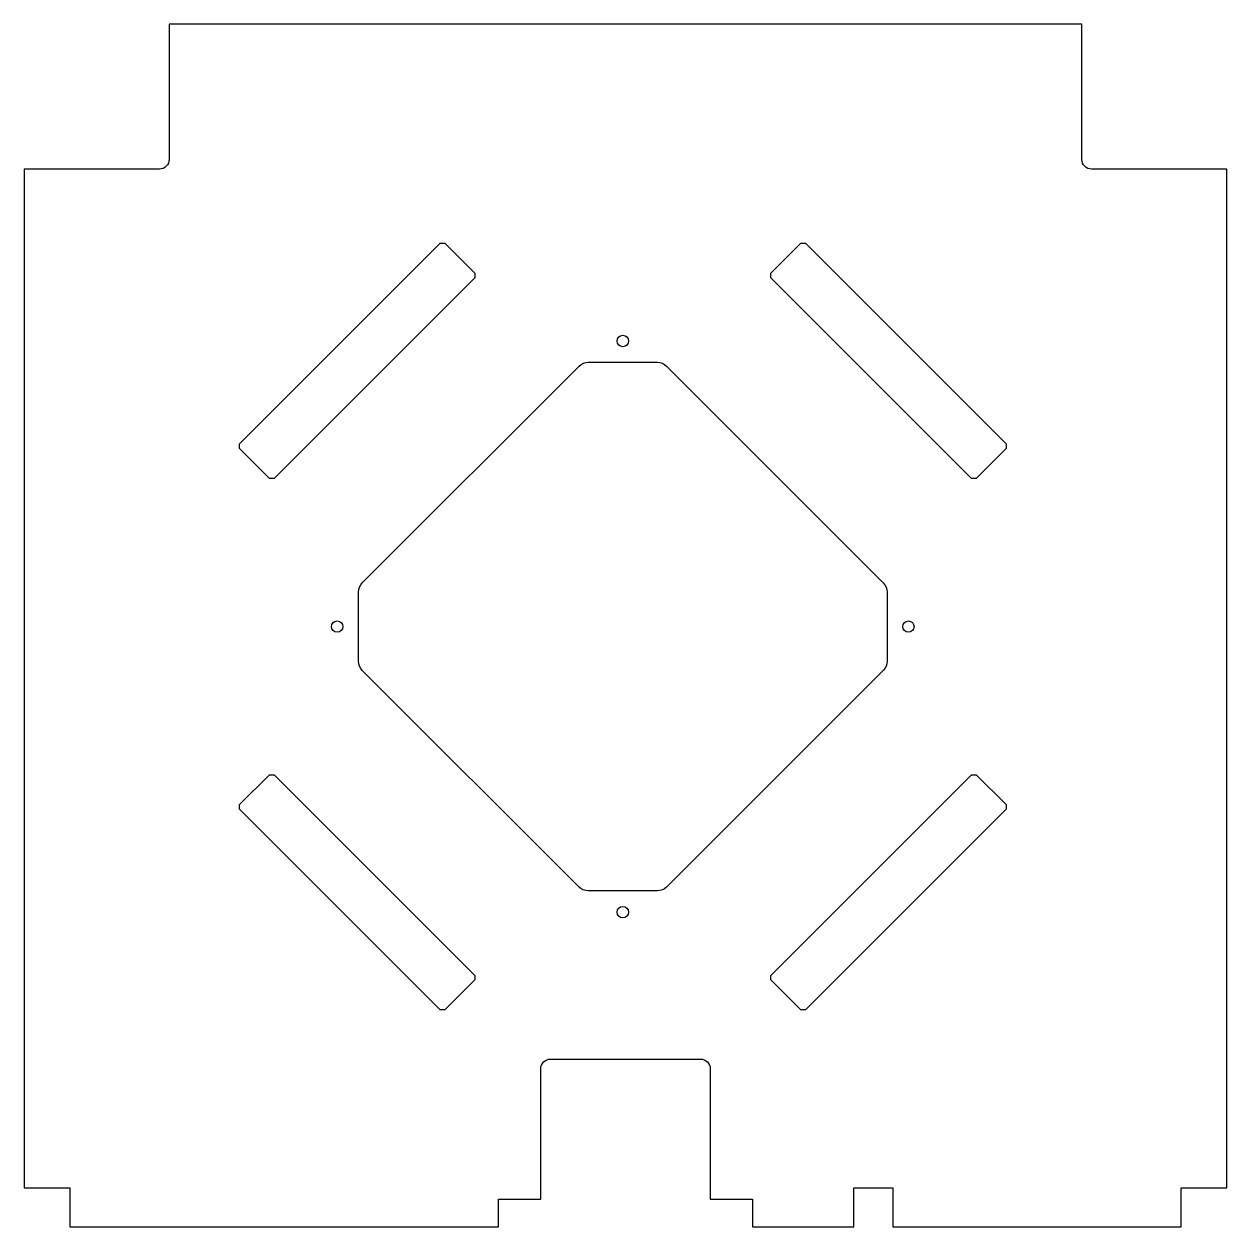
# Model space of a CAD drawing. Header units: millimetres. Extents: x -394 to -25, y -419 to -50.
import ezdxf

# ---------------------------------------------------------------- set-up
doc = ezdxf.new("R2010")
doc.units = ezdxf.units.MM
doc.layers.get('0').update_dxf_attribs({"linetype": 'CONTINUOUS'})

msp = doc.modelspace()

# ---------------------------------------------------------------- linework, layer by layer
for points in [[(-232.5, -367.5), (-186.5, -367.5, -0.414214), (-183.5, -370.5), (-183.5, -410.5), (-170.5, -410.5), (-170.5, -419), (-139.5, -419), (-139.5, -407), (-127.5, -407), (-127.5, -419), (-39, -419), (-39, -407), (-25, -407), (-25, -94.5), (-66.5, -94.5, -0.414214), (-69.5, -91.5), (-69.5, -50), (-349.5, -50), (-349.5, -91.5, -0.414214), (-352.5, -94.5), (-394, -94.5), (-394, -407), (-380, -407), (-380, -419), (-248.5, -419), (-248.5, -410.5), (-235.5, -410.5), (-235.5, -370.5, -0.414214)], [(-129.25, -224.24), (-129.25, -245.45, -0.198912), (-130.42, -248.28), (-196.89, -314.75, -0.198912), (-199.72, -315.92), (-220.93, -315.92, -0.198912), (-223.76, -314.75), (-290.23, -248.28, -0.198912), (-291.4, -245.45), (-291.4, -224.24, -0.198912), (-290.23, -221.41), (-223.76, -154.94, -0.198912), (-220.93, -153.77), (-199.72, -153.77, -0.198912), (-196.89, -154.94), (-130.42, -221.41, -0.198912)]]:
    msp.add_lwpolyline(points, format="xyb", close=True)
for points in [[(-266.35, -117.25), (-264.93, -117.25), (-255.74, -126.45), (-255.74, -127.86), (-317.31, -189.43), (-318.72, -189.43), (-327.91, -180.24), (-327.91, -178.82)], [(-164.91, -127.86), (-164.91, -126.45), (-155.72, -117.25), (-154.31, -117.25), (-92.74, -178.82), (-92.74, -180.24), (-101.93, -189.43), (-103.34, -189.43)], [(-266.35, -352.43), (-327.91, -290.86), (-327.91, -289.45), (-318.72, -280.26), (-317.31, -280.26), (-255.74, -341.82), (-255.74, -343.24), (-264.93, -352.43)], [(-164.91, -341.82), (-103.34, -280.26), (-101.93, -280.26), (-92.74, -289.45), (-92.74, -290.86), (-154.31, -352.43), (-155.72, -352.43), (-164.91, -343.24)]]:
    msp.add_lwpolyline(points, close=True)
for centre in [(-210.33, -147.23), (-297.94, -234.84), (-122.72, -234.84), (-210.33, -322.45)]:
    msp.add_circle(centre, 1.75)

doc.saveas('drawing.dxf')
